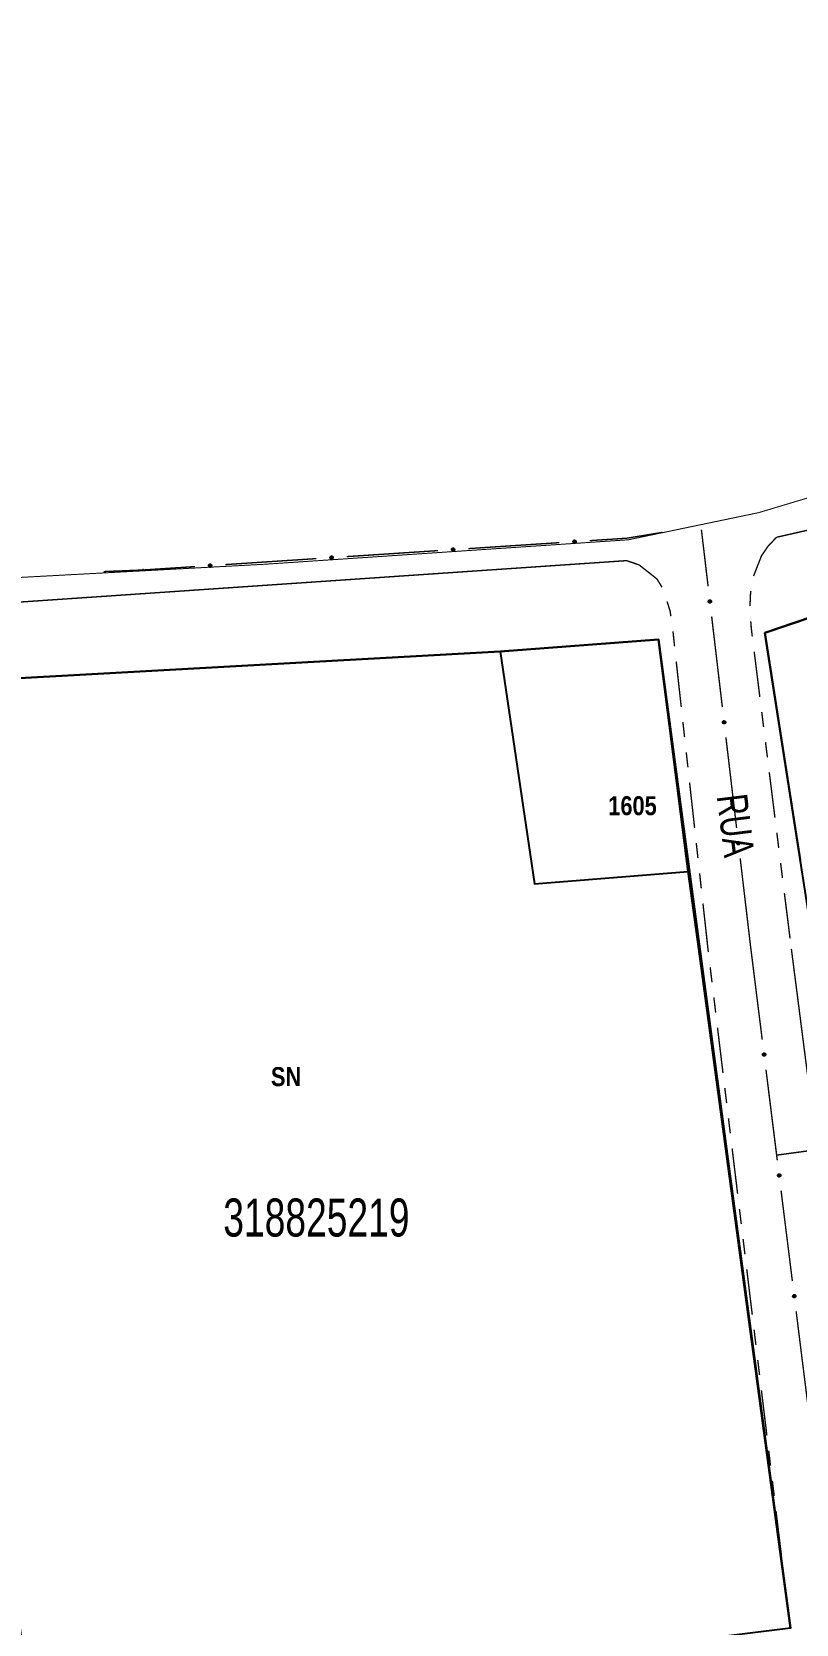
# Model space of a CAD drawing. Extents: x 203591 to 208218, y 4854879 to 4857795.
# Drawn here: x 205259.2 to 205359.6, y 4855934.2 to 4856143.5 of the extents above; entities that cross this region are included whole.
import ezdxf
from ezdxf.enums import TextEntityAlignment as Align

# ---------------------------------------------------------------- set-up
doc = ezdxf.new("R2010")
doc.units = 0
doc.header["$LTSCALE"] = 1.5
doc.header["$MEASUREMENT"] = 0
doc.linetypes.add('PHANTOMX2', pattern=[5, 2.5, -0.5, 0.5, -0.5, 0.5, -0.5])
doc.linetypes.add('TRACO_25', pattern=[8, 3, -1, 1, -1, 1, -1])
for name, color, linetype in [('CD-MALHA-LOTES', 40, 'CONTINUOUS'), ('CD_TXT_QUADRA', 7, 'CONTINUOUS'), ('LM-LIM-SETOR-FISCAL', 7, 'CONTINUOUS'), ('RU-QUADRAS', 210, 'CONTINUOUS'), ('SV-EIXO-ROD-ESTR', 7, 'CONTINUOUS'), ('SV-EIXO-RUA-N-PAV', 6, 'CONTINUOUS'), ('SV-EST-MUNIC-PAV', 20, 'CONTINUOUS'), ('SV-RUA-NAO-PAV-S-GUIA-C-GUIA', 7, 'PHANTOMX2'), ('SV-TXT-RUA-N-PAV-S-GUIA-C-GUIA', 7, 'CONTINUOUS'), ('Th_NmrPorta', 7, 'CONTINUOUS')]:
    doc.layers.add(name, color=color, linetype=linetype)
doc.styles.add('ARIAL', font='ARIAL.TTF')
doc.styles.get("Standard").update_dxf_attribs({"font": 'swisscbo.ttf'})
doc.linetypes.add('Limite', pattern='A,20,-3,[130,ltypeshp.shx,S=6.35,R=0,X=0,Y=0],-3,20', length=46)

msp = doc.modelspace()

# ---------------------------------------------------------------- linework, layer by layer
at = {"layer": 'CD-MALHA-LOTES', "linetype": 'Continuous', "flags": 128}
for points in [[(205365.66, 4856067.98), (205355.48, 4856064.54)], [(205345.42, 4856033.16), (205341.52, 4856063.68), (205320.7, 4856062.09)], [(205355.48, 4856064.54), (205360.13, 4856034.7)], [(205320.7, 4856062.09), (205240.92, 4856057.67)], [(205320.7, 4856062.09), (205325.21, 4856031.57), (205345.42, 4856033.16)], [(205346.79, 4856023), (205345.42, 4856033.16)], [(205358.84, 4855933.7), (205346.79, 4856023)]]:
    msp.add_lwpolyline(points, dxfattribs=at)
at = {"layer": 'LM-LIM-SETOR-FISCAL', "linetype": 'Limite', "ltscale": 0.1, "const_width": 0.13, "flags": 128}
msp.add_lwpolyline([(205796.415, 4856248.315), (205682.51, 4856182.65), (205659.3, 4856170.51), (205621.44, 4856158.01), (205507.35, 4856123.37), (205407.36, 4856092.31), (205394.74, 4856089.5), (205362.25, 4856082.61), (205354.69, 4856080.34), (205337.55, 4856076.77), (205289.87, 4856073.56), (205229.36, 4856070.3), (205219.27, 4856069.56), (205147.92, 4856065.7), (205113.32, 4856064.4), (205090.92, 4856063.16), (205009.9, 4856058.92), (204851.88, 4856050.7), (204687.08, 4856042.13), (204637.14, 4856038.78), (204603.03, 4856036.66), (204553.89, 4856035.32), (204520.66, 4856035.13), (204502.57, 4856037.61), (204484.57, 4856041.23), (204412.67, 4856060.75), (204330.68, 4856083.79), (204299.16, 4856093.11), (204270.41, 4856101.78), (204253.26, 4856107.22), (204244.69, 4856110.17), (204218.41, 4856111.79), (204202.69, 4856112.17), (204189.55, 4856111.98), (204142.89, 4856109.12), (204035.38, 4856102.27), (203993.42, 4856098.93), (203985.94, 4856098.57), (203969, 4856097.51), (203907.01, 4856092.75), (203828.45, 4856087.6), (203806.83, 4856085.89), (203745.43, 4856081.58), (203724.99, 4856080.15), (203677.22, 4856076.56), (203633.71, 4856071.22), (203591.04, 4856063.51), (203660.37, 4856023.03), (203705.27, 4855996.41), (203743.77, 4855973.31), (203818.31, 4855928.72), (203887.09, 4855887.86), (203952.66, 4855848.85), (204025, 4855805.96), (204088.2, 4855766.95), (204107.49, 4855755.62), (204177.8, 4855715.26), (204283.05, 4855651.55), (204316.3, 4855629.3), (204344.05, 4855608.74), (204359.413431, 4855596.133587), (204366.73, 4855590.13), (204395.58, 4855561.78), (204414.87, 4855540.12), (204436.53, 4855514.57), (204458.95, 4855485.04), (204486.36, 4855444.86), (204505.82, 4855416.26), (204534.16, 4855377.59), (204568.85, 4855328.27), (204604.98, 4855276.24), (204637.1, 4855229.79), (204661.77, 4855193.9), (204679.77, 4855167.91), (204703.32, 4855133.45), (204736.81, 4855084.64), (204752.67, 4855062.31), (204783.23, 4855019.37), (204803.12, 4854991.18), (204834.249649, 4854948.199642), (204845.64, 4854959.83), (204876.75, 4854964.71), (204914.35, 4854970.84), (204996.87, 4854983.31), (205090.66, 4854997.71), (205105.98, 4854999.94), (205187.94, 4855012.05), (205245.94, 4855021.11), (205272.68, 4855025.85), (205289.82, 4855028.52), (205353.63, 4855038.1), (205379.87, 4855044.32), (205380.17, 4855053.59), (205399.55, 4855054.95), (205426.54, 4855056.03), (205437.99, 4855056.62), (205499.63, 4855060.67), (205539.31, 4855063.19), (205567.09, 4855064.98), (205582.41, 4855066.09), (205635.91, 4855070), (205692.95, 4855073.42), (205739.37, 4855076.32), (205755.85, 4855076.88), (205779.09, 4855078.91), (205796.39, 4855080.33), (205832.27, 4855082.2), (205855.36, 4855083.58), (205884.96, 4855084.97), (205904.85, 4855085.43), (205945.85, 4855088.06), (205975.45, 4855089.94), (205990.04, 4855090.61), (206010.45, 4855091.62), (206021.42, 4855091.93), (206022.38, 4855094.63), (206023.19, 4855099.07), (206023.73, 4855105.32), (206023.73, 4855114.57), (206023.61, 4855122.77), (206023.73, 4855128.91), (206023.31, 4855148.74), (206059.09, 4855155.08), (206090.43, 4855139.24), (206138.56, 4855111.07), (206178.75, 4855088.19), (206206.79, 4855072.52), (206222.46, 4855062.86), (206230.38, 4855057.64), (206237.19, 4855052.51), (206245.02, 4855046.96), (206277.61, 4855028.92), (206315.11, 4855009.06), (206322.43, 4855004.94), (206334.61, 4854998.15), (206344.05, 4854991.94), (206370.01, 4854978.16), (206377.13, 4854974.52), (206383.62, 4854970.88), (206391.86, 4854965.97), (206400.96, 4854960.99), (206409.67, 4854956.24), (206418.06, 4854951.81), (206428.03, 4854946.58), (206436.74, 4854941.99), (206446.39, 4854936.45), (206454.94, 4854931.86), (206463.33, 4854927.27), (206473.94, 4854921.41), (206483.44, 4854916.66), (206493.49, 4854911.28), (206502.2, 4854906.53), (206509.16, 4854902.73), (206517.55, 4854899.17), (206528.48, 4854896), (206549.69, 4854889.67), (206564.41, 4854883.97), (206567.2, 4854879.08), (206570.83, 4854883.26), (206576.05, 4854891.17), (206582.86, 4854902.57), (206588.24, 4854910.17), (206594.1, 4854919.67), (206601.38, 4854929.09), (206611.99, 4854937.95), (206625.76, 4854949.98), (206640.32, 4854965.18), (206646.34, 4854973.73), (206650.93, 4854980.7), (206656.31, 4854989.4), (206659.8, 4854993.84), (206666.37, 4855000.56), (206674.91, 4855008.32), (206682.51, 4855016.24), (206687.1, 4855021.3), (206689.8, 4855026.21), (206695.97, 4855035.87), (206702.46, 4855046.95), (206709.74, 4855060.01), (206715.44, 4855068.88), (206721.77, 4855075.21), (206727.79, 4855082.65), (206732.22, 4855088.66), (206736.5, 4855097.05), (206739.58, 4855106.79), (206740.85, 4855116.29), (206741.17, 4855125.63), (206741.64, 4855134.02), (206741.17, 4855142.09), (206742.12, 4855150.72), (206742.75, 4855160.06), (206742.43, 4855173.36), (206743.07, 4855183.81), (206745.76, 4855192.36), (206748.45, 4855197.74), (206758.11, 4855205.5), (206768.24, 4855208.82), (206775.2, 4855210.56), (206778.84, 4855212.3), (206783.44, 4855216.26), (206786.6, 4855221.64), (206789.29, 4855225.29), (206792.14, 4855229.4), (206795.63, 4855232.73), (206801.01, 4855234.47), (206808.45, 4855236.21), (206816.52, 4855237.63), (206822.22, 4855240.17), (206827.6, 4855242.54), (206831.4, 4855244.28), (206836.63, 4855244.44), (206839.95, 4855243.97), (206842.19, 4855243.65), (206845.62, 4855240.46), (206849.62, 4855235.99), (206854.58, 4855232.12), (206859.64, 4855229.78), (206864.76, 4855227.39), (206870.2, 4855225.04), (206874.73, 4855222.3), (206878.92, 4855219.29), (206882.98, 4855215.83), (206887.98, 4855212.7), (206893.95, 4855209.85), (206900.29, 4855207.85), (206907.15, 4855206.19), (206913.73, 4855205.04), (206920.81, 4855203.6), (206927.56, 4855201.94), (206933.6, 4855200.48), (206939.89, 4855199.17), (206945.67, 4855197.5), (206951.88, 4855196.77), (206955.646692, 4855197.169441), (206957.306662, 4855197.34315), (206961.862616, 4855199.664984), (206966.527907, 4855198.429918), (206972.051755, 4855197.762708), (206977.408644, 4855196.392723), (206983.226231, 4855195.866614), (206988.517313, 4855195.575902), (206994.381656, 4855194.986132), (206999.439545, 4855194.39722), (207005.614593, 4855193.621657), (207012.363297, 4855193.601324), (207017.572169, 4855195.36525), (207023.03395, 4855199.405412), (207027.732957, 4855202.047994), (207032.274552, 4855204.906141), (207036.833943, 4855207.976499), (207041.709791, 4855210.664404), (207047.645836, 4855212.460922), (207053.627362, 4855214.050921), (207060.025663, 4855216.416757), (207065.622577, 4855219.182648), (207071.297192, 4855222.28006), (207076.000549, 4855226.442043), (207079.81713, 4855231.025691), (207081.103271, 4855236.760794), (207082.59759, 4855241.307754), (207088.023389, 4855243.939561), (207090.578395, 4855249.590665), (207089.808985, 4855256.17649), (207088.296416, 4855261.394437), (207091.682817, 4855264.782116), (207096.437455, 4855266.14688), (207101.10609, 4855269.633922), (207105.023599, 4855274.180832), (207109.741577, 4855275.556417), (207115.560457, 4855275.105675), (207120.834136, 4855274.222138), (207125.843848, 4855273.366924), (207131.736831, 4855271.630579), (207137.125757, 4855270.101991), (207140.28442, 4855270.079902), (207149.515925, 4855272.920652), (207159.750695, 4855279.150512), (207168.205506, 4855287.160332), (207178.440276, 4855293.835183), (207190.455007, 4855299.175063), (207198.909818, 4855306.294903), (207210.479558, 4855312.524764), (207226.054209, 4855320.312089), (207238.95892, 4855331.88183), (207248.7487, 4855350.571411), (207250.973651, 4855379.940753), (207256.758521, 4855404.860194), (207263.433371, 4855423.994765), (207271.888182, 4855446.689256), (207282.567942, 4855472.943668), (207294.805168, 4855494.970674), (207326.84445, 4855524.340016), (207365.558582, 4855558.159258), (207387.072345, 4855586.866424), (207407.157013, 4855615.155159), (207422.962295, 4855638.924947), (207434.532036, 4855666.069339), (207438.091956, 4855689.65381), (207436.311996, 4855734.152813), (207437.646966, 4855776.64936), (207435.867006, 4855804.683732), (207437.201976, 4855838.502973), (207442.986846, 4855862.087445), (207450.106687, 4855888.786846), (207460.341457, 4855908.811397), (207484.893222, 4855935.842551), (207514.888754, 4855951.474025), (207555.868566, 4855955.698748), (207618.394465, 4855944.291996), (207657.684388, 4855935.842551), (207679.230475, 4855930.772883), (207701.081061, 4855927.500978), (207727.335472, 4855933.285849), (207757.594794, 4855943.075629), (207797.198906, 4855948.41551), (207840.362939, 4855943.520619), (207880.857031, 4855931.060899), (207908.46854, 4855922.081144), (207928.081857, 4855916.750273), (207978.978222, 4855907.32502), (207988.919986, 4855905.773418), (208022.363859, 4855902.136547), (208058.853041, 4855901.246567), (208090.002343, 4855903.026527), (208114.955167, 4855908.683361), (208130.682304, 4855913.813432), (208161.847626, 4855928.407512), (208188.891822, 4855948.61949), (208218.286591, 4855981.057933), (208187.445907, 4855991.449903), (208165.321069, 4856010.222493), (208159.224361, 4856022.94), (208156.58974, 4856039.12589), (208148.685879, 4856065.472094), (208141.72335, 4856085.385589), (208131.121743, 4856100.600365), (208114.978287, 4856123.563692), (208106.091421, 4856139.449948), (208093.205298, 4856162.116022), (208084.73682, 4856199.326829), (208076.797221, 4856229.27502), (208073.616124, 4856257.1496), (208067.838157, 4856284.431712), (208065.021572, 4856320.096316), (208063.518292, 4856367.226456), (208062.416051, 4856397.165935), (208051.054374, 4856419.94066), (208041.168955, 4856425.250761), (208034.147983, 4856457.455812), (208021.67975, 4856492.348298), (208031.159526, 4856541.689942), (208020.976111, 4856586.808408), (208019.467809, 4856600.268866), (208028.327718, 4856624.553543), (208027.926294, 4856671.90573), (208026.162133, 4856750.628679), (208030.440265, 4856795.701991), (208034.406877, 4856848.418794), (208036.125381, 4856871.257936), (208022.299519, 4856927.922659), (208010.560024, 4856953.886397), (208008.303255, 4856989.771934), (207999.795743, 4857038.357717), (207992.204293, 4857055.360826), (207973.187812, 4857100.767903), (207964.482023, 4857136.653753), (207955.32649, 4857174.790688), (207947.06, 4857205.66), (207936.24, 4857242.09), (207927.67, 4857273.58), (207918.98, 4857320.37), (207891.61, 4857379.79), (207864.78, 4857442.58), (207832.53, 4857508.13), (207814.62, 4857556.12), (207809.96, 4857575.68), (207785.03, 4857617.04), (207772.89, 4857638.07), (207748.63, 4857685.56), (207726.14, 4857726.05), (207670.54, 4857791.94), (207637.716929, 4857752.579866), (207327.499503, 4857249.046871), (207320.676618, 4857251.493261), (207314.080136, 4857253.877844), (207301.63279, 4857226.347664), (207278.712679, 4857178.433894), (207276.5774, 4857174.787641), (207262.892453, 4857152.57806), (207252.462304, 4857134.399802), (207240.885989, 4857115.917861), (207229.906692, 4857098.269253), (207214.91377, 4857077.033986), (207202.397592, 4857060.643753), (207187.795384, 4857042.763498), (207183.851205, 4857038.068132), (207172.84771, 4857025.964287), (207149.87276, 4857002.228535), (207122.979462, 4856978.24558), (207115.279823, 4856971.792429), (207096.554824, 4856956.721089), (207093.179038, 4856954.256239), (207063.969674, 4856931.265115), (207039.009706, 4856911.05036), (207002.55255, 4856880.952023), (206995.622513, 4856875.427191), (206955.697742, 4856843.197587), (206925.76, 4856819.17), (206889.95, 4856790.29), (206863.87, 4856769.12), (206847.05, 4856755.62), (206812.934473, 4856729.478313), (206791.2, 4856713), (206771.48, 4856697.98), (206751.62, 4856684.07), (206724.81, 4856665.42), (206695.34, 4856644.45), (206670.42, 4856628.03), (206663.08, 4856623.07), (206633.21, 4856602.21), (206600.85, 4856580.16), (206591.4, 4856573.83), (206573.31, 4856561.53), (206563.13, 4856555.38), (206553.22, 4856549.54), (206544.9, 4856545.03), (206536.19, 4856541.04), (206524.84, 4856536.19), (206513.22, 4856531.58), (206498.3, 4856526.31), (206481.81, 4856521.39), (206460.98, 4856515.61), (206436.55, 4856509.25), (206404.85, 4856501.32), (206376.503498, 4856494.172169), (206338.854515, 4856484.264542), (206332.61, 4856481.61), (206321.41, 4856478.45), (206309.98, 4856474.91), (206297.27, 4856470.73), (206283.09, 4856465.93), (206265.98, 4856460.4), (206237.37, 4856450.17), (206227.79, 4856446.64), (206207.64, 4856438.98), (206187.88, 4856431.02), (206170.1, 4856423.58), (206145.59, 4856412.49), (206123.09, 4856402.3), (206095.56, 4856389.84), (206084.72388, 4856385.188271), (206064.4, 4856375.95), (206043.92, 4856366.69), (206002.95, 4856348.23), (205973.98, 4856334.81), (205918.83, 4856309.59), (205889.94, 4856296.39), (205871.28, 4856287.81), (205863.09, 4856283.51), (205834.67, 4856269.04), (205796.415, 4856248.315)], dxfattribs=at)
at = {"layer": 'RU-QUADRAS', "color": 6, "linetype": 'Continuous'}
msp.add_lwpolyline([(205355.48, 4856064.54), (205374.39, 4856070.92), (205403.01, 4856078.26, 0.0099864348), (205412.31, 4856007.71), (205365.41, 4856000.83)], format="xyb", close=True, dxfattribs=at)
msp.add_lwpolyline([(205240.92, 4856057.67), (205320.7, 4856062.09), (205341.52, 4856063.68), (205358.84, 4855933.7), (205259.27, 4855921.38)], close=True, dxfattribs=at)
at = {"layer": 'SV-EIXO-ROD-ESTR', "const_width": 0.18, "flags": 128}
for points in [[(205337.38, 4856076.98), (205341.416363, 4856077.645431)], [(205341.416363, 4856077.645431), (205342.004687, 4856077.742421)], [(205300.550255, 4856074.56019), (205312.524438, 4856075.346926)], [(205316.515832, 4856075.609171), (205328.490014, 4856076.395906)], [(205332.481409, 4856076.658151), (205336.472803, 4856076.920396)], [(205336.472803, 4856076.920396), (205337.38, 4856076.98)], [(205273.76, 4856072.8), (205280.593284, 4856073.248965)], [(205284.584678, 4856073.51121), (205296.558861, 4856074.297945)], [(205268.612215, 4856072.592072), (205273.608141, 4856072.793869)], [(205273.608141, 4856072.793869), (205273.76, 4856072.8)]]:
    msp.add_lwpolyline(points, dxfattribs=at)
at = {"layer": 'SV-EIXO-ROD-ESTR', "flags": 128}
for points in [[(205314.369546, 4856075.578472), (205314.401264, 4856075.615702), (205314.436136, 4856075.641213), (205314.471346, 4856075.654119), (205314.505433, 4856075.657411), (205314.540686, 4856075.656851), (205314.576103, 4856075.648445), (205314.613346, 4856075.630408), (205314.650915, 4856075.598853), (205314.674701, 4856075.561412), (205314.689201, 4856075.527569), (205314.69468, 4856075.492223), (205314.693563, 4856075.457986), (205314.683614, 4856075.421485), (205314.664967, 4856075.383922), (205314.632323, 4856075.346912), (205314.597963, 4856075.322136), (205314.563579, 4856075.310547), (205314.528009, 4856075.305263), (205314.492026, 4856075.306266), (205314.457307, 4856075.314718), (205314.41952, 4856075.333561), (205314.383419, 4856075.366265), (205314.358316, 4856075.400252), (205314.346247, 4856075.434465), (205314.341834, 4856075.469601), (205314.341966, 4856075.504966), (205314.348934, 4856075.54092), (205314.369546, 4856075.578472)], [(205330.335123, 4856076.627452), (205330.36684, 4856076.664682), (205330.401713, 4856076.690193), (205330.436923, 4856076.703099), (205330.47101, 4856076.706391), (205330.506263, 4856076.705831), (205330.54168, 4856076.697425), (205330.578923, 4856076.679388), (205330.616492, 4856076.647833), (205330.640278, 4856076.610392), (205330.654778, 4856076.57655), (205330.660257, 4856076.541203), (205330.659139, 4856076.506966), (205330.649191, 4856076.470465), (205330.630544, 4856076.432902), (205330.5979, 4856076.395892), (205330.56354, 4856076.371116), (205330.529156, 4856076.359527), (205330.493586, 4856076.354244), (205330.457603, 4856076.355247), (205330.422884, 4856076.363699), (205330.385097, 4856076.382542), (205330.348995, 4856076.415245), (205330.323893, 4856076.449233), (205330.311824, 4856076.483445), (205330.307411, 4856076.518581), (205330.307543, 4856076.553946), (205330.314511, 4856076.5899), (205330.335123, 4856076.627452)], [(205282.438393, 4856073.480511), (205282.47011, 4856073.517741), (205282.504983, 4856073.543252), (205282.540192, 4856073.556158), (205282.57428, 4856073.55945), (205282.609532, 4856073.55889), (205282.64495, 4856073.550484), (205282.682192, 4856073.532447), (205282.719762, 4856073.500892), (205282.743548, 4856073.463451), (205282.758048, 4856073.429609), (205282.763527, 4856073.394262), (205282.762409, 4856073.360025), (205282.752461, 4856073.323524), (205282.733813, 4856073.285961), (205282.70117, 4856073.248951), (205282.66681, 4856073.224175), (205282.632426, 4856073.212586), (205282.596856, 4856073.207302), (205282.560873, 4856073.208305), (205282.526154, 4856073.216757), (205282.488367, 4856073.235601), (205282.452265, 4856073.268304), (205282.427163, 4856073.302291), (205282.415094, 4856073.336504), (205282.410681, 4856073.37164), (205282.410813, 4856073.407005), (205282.41778, 4856073.442959), (205282.438393, 4856073.480511)], [(205298.40397, 4856074.529492), (205298.435687, 4856074.566721), (205298.470559, 4856074.592232), (205298.505769, 4856074.605138), (205298.539857, 4856074.60843), (205298.575109, 4856074.60787), (205298.610526, 4856074.599464), (205298.647769, 4856074.581427), (205298.685339, 4856074.549872), (205298.709125, 4856074.512431), (205298.723625, 4856074.478589), (205298.729104, 4856074.443242), (205298.727986, 4856074.409005), (205298.718038, 4856074.372505), (205298.69939, 4856074.334941), (205298.666746, 4856074.297931), (205298.632387, 4856074.273155), (205298.598003, 4856074.261566), (205298.562432, 4856074.256283), (205298.526449, 4856074.257286), (205298.49173, 4856074.265738), (205298.453944, 4856074.284581), (205298.417842, 4856074.317285), (205298.39274, 4856074.351272), (205298.380671, 4856074.385484), (205298.376258, 4856074.420621), (205298.376389, 4856074.455985), (205298.383357, 4856074.491939), (205298.40397, 4856074.529492)]]:
    msp.add_lwpolyline(points, close=True, dxfattribs=at)
for points in [[(205314.341834, 4856075.469601), (205314.689201, 4856075.527569)], [(205314.341966, 4856075.504966), (205314.674701, 4856075.561412)], [(205314.345608, 4856075.488625), (205314.67687, 4856075.545944)], [(205314.346247, 4856075.434465), (205314.69468, 4856075.492223)], [(205314.346662, 4856075.451773), (205314.690358, 4856075.507173)], [(205314.348934, 4856075.54092), (205314.650915, 4856075.598853)], [(205314.350179, 4856075.523112), (205314.658206, 4856075.580271)], [(205314.355795, 4856075.416819), (205314.691143, 4856075.474406)], [(205314.358316, 4856075.400252), (205314.693563, 4856075.457986)], [(205314.360197, 4856075.557957), (205314.628737, 4856075.612522)], [(205314.369546, 4856075.578472), (205314.613346, 4856075.630408)], [(205314.373099, 4856075.382401), (205314.683938, 4856075.438378)], [(205314.383419, 4856075.366265), (205314.683614, 4856075.421485)], [(205314.387647, 4856075.598049), (205314.587373, 4856075.638521)], [(205314.401264, 4856075.615702), (205314.576103, 4856075.648445)], [(205314.405201, 4856075.351691), (205314.671286, 4856075.401993)], [(205314.41952, 4856075.333561), (205314.664967, 4856075.383922)], [(205314.42108, 4856075.63033), (205314.549626, 4856075.651083)], [(205314.436136, 4856075.641213), (205314.540686, 4856075.656851)], [(205314.443753, 4856075.326875), (205314.640934, 4856075.364445)], [(205314.457307, 4856075.314718), (205314.632323, 4856075.346912)], [(205314.478955, 4856075.311411), (205314.608773, 4856075.333615)], [(205314.492026, 4856075.306266), (205314.597963, 4856075.322136)], [(205330.307411, 4856076.518581), (205330.654778, 4856076.57655)], [(205330.307543, 4856076.553946), (205330.640278, 4856076.610392)], [(205330.311184, 4856076.537605), (205330.642447, 4856076.594924)], [(205330.311824, 4856076.483445), (205330.660257, 4856076.541203)], [(205330.312238, 4856076.500753), (205330.655934, 4856076.556154)], [(205330.314511, 4856076.5899), (205330.616492, 4856076.647833)], [(205330.315756, 4856076.572092), (205330.623782, 4856076.629252)], [(205330.321372, 4856076.465799), (205330.65672, 4856076.523386)], [(205330.323893, 4856076.449233), (205330.659139, 4856076.506966)], [(205330.325774, 4856076.606937), (205330.594314, 4856076.661502)], [(205330.335123, 4856076.627452), (205330.578923, 4856076.679388)], [(205330.338676, 4856076.431382), (205330.649515, 4856076.487359)], [(205330.348995, 4856076.415245), (205330.649191, 4856076.470465)], [(205330.353224, 4856076.64703), (205330.552949, 4856076.687501)], [(205330.36684, 4856076.664682), (205330.54168, 4856076.697425)], [(205330.370778, 4856076.400672), (205330.636863, 4856076.450974)], [(205330.385097, 4856076.382542), (205330.630544, 4856076.432902)], [(205330.386657, 4856076.67931), (205330.515202, 4856076.700063)], [(205330.401713, 4856076.690193), (205330.506263, 4856076.705831)], [(205330.40933, 4856076.375856), (205330.606511, 4856076.413425)], [(205330.422884, 4856076.363699), (205330.5979, 4856076.395892)], [(205330.444532, 4856076.360391), (205330.57435, 4856076.382595)], [(205330.457603, 4856076.355247), (205330.56354, 4856076.371116)], [(205282.410681, 4856073.37164), (205282.758048, 4856073.429609)], [(205282.410813, 4856073.407005), (205282.743548, 4856073.463451)], [(205282.414454, 4856073.390664), (205282.745717, 4856073.447983)], [(205282.415094, 4856073.336504), (205282.763527, 4856073.394262)], [(205282.415508, 4856073.353812), (205282.759204, 4856073.409213)], [(205282.41778, 4856073.442959), (205282.719762, 4856073.500892)], [(205282.419026, 4856073.425151), (205282.727052, 4856073.482311)], [(205282.424642, 4856073.318858), (205282.75999, 4856073.376445)], [(205282.427163, 4856073.302291), (205282.762409, 4856073.360025)], [(205282.429043, 4856073.459996), (205282.697584, 4856073.514561)], [(205282.438393, 4856073.480511), (205282.682192, 4856073.532447)], [(205282.441945, 4856073.284441), (205282.752784, 4856073.340418)], [(205282.452265, 4856073.268304), (205282.752461, 4856073.323524)], [(205282.456494, 4856073.500088), (205282.656219, 4856073.54056)], [(205282.47011, 4856073.517741), (205282.64495, 4856073.550484)], [(205282.474047, 4856073.253731), (205282.740133, 4856073.304032)], [(205282.488367, 4856073.235601), (205282.733813, 4856073.285961)], [(205282.489927, 4856073.532369), (205282.618472, 4856073.553122)], [(205282.504983, 4856073.543252), (205282.609532, 4856073.55889)], [(205282.512599, 4856073.228914), (205282.709781, 4856073.266484)], [(205282.526154, 4856073.216757), (205282.70117, 4856073.248951)], [(205282.547802, 4856073.21345), (205282.67762, 4856073.235654)], [(205282.560873, 4856073.208305), (205282.66681, 4856073.224175)], [(205298.376258, 4856074.420621), (205298.723625, 4856074.478589)], [(205298.376389, 4856074.455985), (205298.709125, 4856074.512431)], [(205298.380031, 4856074.439644), (205298.711294, 4856074.496963)], [(205298.380671, 4856074.385484), (205298.729104, 4856074.443242)], [(205298.381085, 4856074.402792), (205298.724781, 4856074.458193)], [(205298.383357, 4856074.491939), (205298.685339, 4856074.549872)], [(205298.384602, 4856074.474131), (205298.692629, 4856074.531291)], [(205298.390219, 4856074.367838), (205298.725566, 4856074.425425)], [(205298.39274, 4856074.351272), (205298.727986, 4856074.409005)], [(205298.39462, 4856074.508976), (205298.663161, 4856074.563542)], [(205298.40397, 4856074.529492), (205298.647769, 4856074.581427)], [(205298.407522, 4856074.333421), (205298.718361, 4856074.389398)], [(205298.417842, 4856074.317285), (205298.718038, 4856074.372505)], [(205298.42207, 4856074.549069), (205298.621796, 4856074.58954)], [(205298.435687, 4856074.566721), (205298.610526, 4856074.599464)], [(205298.439624, 4856074.302711), (205298.70571, 4856074.353013)], [(205298.453944, 4856074.284581), (205298.69939, 4856074.334941)], [(205298.455503, 4856074.58135), (205298.584049, 4856074.602103)], [(205298.470559, 4856074.592232), (205298.575109, 4856074.60787)], [(205298.478176, 4856074.277895), (205298.675357, 4856074.315464)], [(205298.49173, 4856074.265738), (205298.666746, 4856074.297931)], [(205298.513379, 4856074.262431), (205298.643196, 4856074.284635)], [(205298.526449, 4856074.257286), (205298.632387, 4856074.273155)]]:
    msp.add_lwpolyline(points, dxfattribs=at)
at = {"layer": 'SV-EIXO-RUA-N-PAV', "const_width": 0.18, "flags": 128}
for points in [[(205347.206635, 4856077.611269), (205347.148582, 4856078.103396)], [(205348.0267, 4856070.659471), (205347.206635, 4856077.611269)], [(205273.746594, 4856072.95238), (205273.76, 4856072.8)], [(205349.901133, 4856054.769648), (205348.495308, 4856066.687015)], [(205351.775567, 4856038.879824), (205350.369741, 4856050.797192)], [(205353.65, 4856022.99), (205352.244175, 4856034.907368)], [(205353.65, 4856022.99), (205355.13755, 4856011.082557)], [(205355.6334, 4856007.11341), (205357.12095, 4855995.205967)], [(205357.04, 4855995.89), (205368.93214, 4855997.495307)], [(205357.6168, 4855991.236819), (205359.10435, 4855979.329376)], [(205359.6002, 4855975.360229), (205361.08775, 4855963.452786)]]:
    msp.add_lwpolyline(points, dxfattribs=at)
at = {"layer": 'SV-EIXO-RUA-N-PAV', "flags": 128}
for points in [[(205348.168514, 4856068.517656), (205348.129692, 4856068.547403), (205348.102409, 4856068.580907), (205348.087696, 4856068.615401), (205348.082643, 4856068.649272), (205348.081377, 4856068.684507), (205348.087937, 4856068.720312), (205348.104022, 4856068.758439), (205348.133588, 4856068.797592), (205348.169747, 4856068.823285), (205348.202793, 4856068.839518), (205348.237809, 4856068.846821), (205348.272058, 4856068.847478), (205348.309025, 4856068.839433), (205348.347503, 4856068.822756), (205348.386154, 4856068.792073), (205348.412676, 4856068.759042), (205348.426031, 4856068.725305), (205348.433149, 4856068.690056), (205348.434011, 4856068.654069), (205348.427368, 4856068.618959), (205348.410508, 4856068.580247), (205348.379718, 4856068.5425), (205348.347076, 4856068.515671), (205348.313535, 4856068.501847), (205348.278674, 4856068.49562), (205348.24335, 4856068.49392), (205348.207083, 4856068.499016), (205348.168514, 4856068.517656)], [(205350.042947, 4856052.627832), (205350.004125, 4856052.657579), (205349.976842, 4856052.691083), (205349.96213, 4856052.725577), (205349.957077, 4856052.759449), (205349.95581, 4856052.794683), (205349.962371, 4856052.830488), (205349.978455, 4856052.868615), (205350.008022, 4856052.907768), (205350.044181, 4856052.933461), (205350.077226, 4856052.949694), (205350.112242, 4856052.956997), (205350.146491, 4856052.957654), (205350.183458, 4856052.949609), (205350.221937, 4856052.932932), (205350.260587, 4856052.902249), (205350.28711, 4856052.869219), (205350.300464, 4856052.835481), (205350.307583, 4856052.800232), (205350.308444, 4856052.764245), (205350.301802, 4856052.729135), (205350.284941, 4856052.690423), (205350.254151, 4856052.652676), (205350.221509, 4856052.625848), (205350.187968, 4856052.612023), (205350.153107, 4856052.605796), (205350.117783, 4856052.604096), (205350.081517, 4856052.609192), (205350.042947, 4856052.627832)], [(205351.917381, 4856036.738008), (205351.878558, 4856036.767755), (205351.851275, 4856036.80126), (205351.836563, 4856036.835754), (205351.83151, 4856036.869625), (205351.830244, 4856036.904859), (205351.836804, 4856036.940664), (205351.852888, 4856036.978791), (205351.882455, 4856037.017945), (205351.918614, 4856037.043638), (205351.95166, 4856037.059871), (205351.986676, 4856037.067173), (205352.020924, 4856037.06783), (205352.057891, 4856037.059785), (205352.09637, 4856037.043108), (205352.135021, 4856037.012425), (205352.161543, 4856036.979395), (205352.174898, 4856036.945657), (205352.182016, 4856036.910408), (205352.182878, 4856036.874421), (205352.176235, 4856036.839311), (205352.159374, 4856036.8006), (205352.128585, 4856036.762853), (205352.095943, 4856036.736024), (205352.062401, 4856036.722199), (205352.027541, 4856036.715972), (205351.992217, 4856036.714272), (205351.95595, 4856036.719369), (205351.917381, 4856036.738008)], [(205355.476895, 4856009.254202), (205355.515921, 4856009.224722), (205355.543433, 4856009.191405), (205355.558382, 4856009.157013), (205355.563667, 4856009.123177), (205355.565175, 4856009.087953), (205355.55886, 4856009.052103), (205355.543038, 4856009.013867), (205355.513741, 4856008.974512), (205355.477759, 4856008.948571), (205355.444825, 4856008.932112), (205355.40986, 4856008.924569), (205355.375617, 4856008.923677), (205355.338596, 4856008.931468), (205355.300003, 4856008.947881), (205355.261143, 4856008.978298), (205355.234395, 4856009.011146), (205355.220809, 4856009.044791), (205355.213449, 4856009.07999), (205355.21234, 4856009.11597), (205355.218742, 4856009.151125), (205355.235337, 4856009.189952), (205355.265867, 4856009.227909), (205355.298324, 4856009.254961), (205355.33177, 4856009.269016), (205355.366587, 4856009.275481), (205355.401898, 4856009.277424), (205355.438199, 4856009.272576), (205355.476895, 4856009.254202)], [(205357.460295, 4855993.377611), (205357.499321, 4855993.348131), (205357.526833, 4855993.314815), (205357.541782, 4855993.280423), (205357.547067, 4855993.246587), (205357.548575, 4855993.211362), (205357.54226, 4855993.175513), (205357.526438, 4855993.137277), (205357.497141, 4855993.097921), (205357.461159, 4855993.071981), (205357.428225, 4855993.055521), (205357.39326, 4855993.047979), (205357.359017, 4855993.047087), (205357.321995, 4855993.054878), (205357.283403, 4855993.07129), (205357.244543, 4855993.101708), (205357.217795, 4855993.134555), (205357.204209, 4855993.168201), (205357.196849, 4855993.2034), (205357.19574, 4855993.23938), (205357.202142, 4855993.274535), (205357.218737, 4855993.313361), (205357.249267, 4855993.351319), (205357.281724, 4855993.378371), (205357.31517, 4855993.392425), (205357.349987, 4855993.398891), (205357.385298, 4855993.400833), (205357.421599, 4855993.395986), (205357.460295, 4855993.377611)], [(205359.443695, 4855977.501021), (205359.482721, 4855977.471541), (205359.510233, 4855977.438224), (205359.525181, 4855977.403832), (205359.530467, 4855977.369996), (205359.531975, 4855977.334772), (205359.52566, 4855977.298922), (205359.509838, 4855977.260686), (205359.48054, 4855977.221331), (205359.444559, 4855977.19539), (205359.411625, 4855977.178931), (205359.37666, 4855977.171388), (205359.342417, 4855977.170496), (205359.305395, 4855977.178287), (205359.266803, 4855977.1947), (205359.227943, 4855977.225117), (205359.201195, 4855977.257965), (205359.187609, 4855977.29161), (205359.180249, 4855977.326809), (205359.17914, 4855977.362789), (205359.185542, 4855977.397944), (205359.202137, 4855977.436771), (205359.232667, 4855977.474728), (205359.265124, 4855977.50178), (205359.298569, 4855977.515835), (205359.333386, 4855977.522301), (205359.368698, 4855977.524243), (205359.404999, 4855977.519395), (205359.443695, 4855977.501021)]]:
    msp.add_lwpolyline(points, close=True, dxfattribs=at)
for points in [[(205348.102409, 4856068.580907), (205348.081377, 4856068.684507)], [(205348.114056, 4856068.566435), (205348.086674, 4856068.693733)], [(205348.129692, 4856068.547403), (205348.087937, 4856068.720312)], [(205348.148026, 4856068.534719), (205348.097264, 4856068.73208)], [(205348.168514, 4856068.517656), (205348.104022, 4856068.758439)], [(205348.189486, 4856068.509382), (205348.121086, 4856068.774736)], [(205348.207083, 4856068.499016), (205348.133588, 4856068.797592)], [(205348.224803, 4856068.501182), (205348.151767, 4856068.805835)], [(205348.24335, 4856068.49392), (205348.169747, 4856068.823285)], [(205348.25948, 4856068.498403), (205348.185082, 4856068.826252)], [(205348.278674, 4856068.49562), (205348.202793, 4856068.839518)], [(205348.296228, 4856068.501364), (205348.223102, 4856068.841729)], [(205348.313535, 4856068.501847), (205348.237809, 4856068.846821)], [(205348.330662, 4856068.512296), (205348.255785, 4856068.844211)], [(205348.347076, 4856068.515671), (205348.272058, 4856068.847478)], [(205348.364137, 4856068.531358), (205348.292137, 4856068.838881)], [(205348.379718, 4856068.5425), (205348.309025, 4856068.839433)], [(205348.393144, 4856068.565008), (205348.329129, 4856068.828131)], [(205348.410508, 4856068.580247), (205348.347503, 4856068.822756)], [(205348.41593, 4856068.604793), (205348.368199, 4856068.799764)], [(205348.427368, 4856068.618959), (205348.386154, 4856068.792073)], [(205348.42955, 4856068.64075), (205348.400653, 4856068.769243)], [(205348.434011, 4856068.654069), (205348.412676, 4856068.759042)], [(205349.976842, 4856052.691083), (205349.95581, 4856052.794683)], [(205349.98849, 4856052.676611), (205349.961107, 4856052.803909)], [(205350.004125, 4856052.657579), (205349.962371, 4856052.830488)], [(205350.022459, 4856052.644895), (205349.971698, 4856052.842256)], [(205350.042947, 4856052.627832), (205349.978455, 4856052.868615)], [(205350.063919, 4856052.619558), (205349.995519, 4856052.884912)], [(205350.081517, 4856052.609192), (205350.008022, 4856052.907768)], [(205350.099236, 4856052.611358), (205350.0262, 4856052.916011)], [(205350.117783, 4856052.604096), (205350.044181, 4856052.933461)], [(205350.133914, 4856052.608579), (205350.059515, 4856052.936429)], [(205350.153107, 4856052.605796), (205350.077226, 4856052.949694)], [(205350.170662, 4856052.61154), (205350.097535, 4856052.951906)], [(205350.187968, 4856052.612023), (205350.112242, 4856052.956997)], [(205350.205096, 4856052.622472), (205350.130218, 4856052.954387)], [(205350.221509, 4856052.625848), (205350.146491, 4856052.957654)], [(205350.238571, 4856052.641535), (205350.16657, 4856052.949057)], [(205350.254151, 4856052.652676), (205350.183458, 4856052.949609)], [(205350.267577, 4856052.675184), (205350.203562, 4856052.938307)], [(205350.284941, 4856052.690423), (205350.221937, 4856052.932932)], [(205350.290363, 4856052.714969), (205350.242632, 4856052.90994)], [(205350.301802, 4856052.729135), (205350.260587, 4856052.902249)], [(205350.303984, 4856052.750926), (205350.275086, 4856052.879419)], [(205350.308444, 4856052.764245), (205350.28711, 4856052.869219)], [(205351.851275, 4856036.80126), (205351.830244, 4856036.904859)], [(205351.862923, 4856036.786787), (205351.835541, 4856036.914086)], [(205351.878558, 4856036.767755), (205351.836804, 4856036.940664)], [(205351.896892, 4856036.755071), (205351.846131, 4856036.952433)], [(205351.917381, 4856036.738008), (205351.852888, 4856036.978791)], [(205351.938353, 4856036.729734), (205351.869953, 4856036.995088)], [(205351.95595, 4856036.719369), (205351.882455, 4856037.017945)], [(205351.97367, 4856036.721534), (205351.900634, 4856037.026187)], [(205351.992217, 4856036.714272), (205351.918614, 4856037.043638)], [(205352.008347, 4856036.718755), (205351.933949, 4856037.046605)], [(205352.027541, 4856036.715972), (205351.95166, 4856037.059871)], [(205352.045095, 4856036.721716), (205351.971969, 4856037.062082)], [(205352.062401, 4856036.722199), (205351.986676, 4856037.067173)], [(205352.079529, 4856036.732648), (205352.004652, 4856037.064563)], [(205352.095943, 4856036.736024), (205352.020924, 4856037.06783)], [(205352.113004, 4856036.751711), (205352.041004, 4856037.059234)], [(205352.128585, 4856036.762853), (205352.057891, 4856037.059785)], [(205352.14201, 4856036.78536), (205352.077996, 4856037.048483)], [(205352.159374, 4856036.8006), (205352.09637, 4856037.043108)], [(205352.164797, 4856036.825146), (205352.117065, 4856037.020117)], [(205352.176235, 4856036.839311), (205352.135021, 4856037.012425)], [(205352.178417, 4856036.861102), (205352.14952, 4856036.989596)], [(205352.182878, 4856036.874421), (205352.161543, 4856036.979395)], [(205355.21234, 4856009.11597), (205355.234395, 4856009.011146)], [(205355.21671, 4856009.12932), (205355.246488, 4856009.001028)], [(205355.218742, 4856009.151125), (205355.261143, 4856008.978298)], [(205355.230083, 4856009.165369), (205355.279151, 4856008.97073)], [(205355.235337, 4856009.189952), (205355.300003, 4856008.947881)], [(205355.252596, 4856009.20531), (205355.318414, 4856008.942632)], [(205355.265867, 4856009.227909), (205355.338596, 4856008.931468)], [(205355.281371, 4856009.239157), (205355.355479, 4856008.932136)], [(205355.298324, 4856009.254961), (205355.375617, 4856008.923677)], [(205355.314714, 4856009.258449), (205355.391867, 4856008.927056)], [(205355.33177, 4856009.269016), (205355.40986, 4856008.924569)], [(205355.349072, 4856009.269617), (205355.424532, 4856008.929761)], [(205355.366587, 4856009.275481), (205355.444825, 4856008.932112)], [(205355.385799, 4856009.27283), (205355.462445, 4856008.945499)], [(205355.401898, 4856009.277424), (205355.477759, 4856008.948571)], [(205355.420495, 4856009.270289), (205355.495619, 4856008.966145)], [(205355.438199, 4856009.272576), (205355.513741, 4856008.974512)], [(205355.455867, 4856009.262332), (205355.526086, 4856008.997453)], [(205355.476895, 4856009.254202), (205355.543038, 4856009.013867)], [(205355.4975, 4856009.23728), (205355.549614, 4856009.040271)], [(205355.515921, 4856009.224722), (205355.55886, 4856009.052103)], [(205355.531686, 4856009.205797), (205355.559941, 4856009.07869)], [(205355.543433, 4856009.191405), (205355.565175, 4856009.087953)], [(205357.19574, 4855993.23938), (205357.217795, 4855993.134555)], [(205357.20011, 4855993.25273), (205357.229888, 4855993.124437)], [(205357.202142, 4855993.274535), (205357.244543, 4855993.101708)], [(205357.213483, 4855993.288779), (205357.262551, 4855993.09414)], [(205357.218737, 4855993.313361), (205357.283403, 4855993.07129)], [(205357.235996, 4855993.328719), (205357.301814, 4855993.066041)], [(205357.249267, 4855993.351319), (205357.321995, 4855993.054878)], [(205357.26477, 4855993.362567), (205357.338879, 4855993.055545)], [(205357.281724, 4855993.378371), (205357.359017, 4855993.047087)], [(205357.298114, 4855993.381859), (205357.375267, 4855993.050465)], [(205357.31517, 4855993.392425), (205357.39326, 4855993.047979)], [(205357.332472, 4855993.393027), (205357.407932, 4855993.053171)], [(205357.349987, 4855993.398891), (205357.428225, 4855993.055521)], [(205357.369199, 4855993.39624), (205357.445845, 4855993.068908)], [(205357.385298, 4855993.400833), (205357.461159, 4855993.071981)], [(205357.403895, 4855993.393699), (205357.479019, 4855993.089554)], [(205357.421599, 4855993.395986), (205357.497141, 4855993.097921)], [(205357.439267, 4855993.385741), (205357.509486, 4855993.120863)], [(205357.460295, 4855993.377611), (205357.526438, 4855993.137277)], [(205357.4809, 4855993.36069), (205357.533014, 4855993.163681)], [(205357.499321, 4855993.348131), (205357.54226, 4855993.175513)], [(205357.515086, 4855993.329207), (205357.543341, 4855993.202099)], [(205357.526833, 4855993.314815), (205357.548575, 4855993.211362)], [(205359.17914, 4855977.362789), (205359.201195, 4855977.257965)], [(205359.18351, 4855977.376139), (205359.213288, 4855977.247847)], [(205359.185542, 4855977.397944), (205359.227943, 4855977.225117)], [(205359.196883, 4855977.412188), (205359.245951, 4855977.217549)], [(205359.202137, 4855977.436771), (205359.266803, 4855977.1947)], [(205359.219396, 4855977.452129), (205359.285214, 4855977.189451)], [(205359.232667, 4855977.474728), (205359.305395, 4855977.178287)], [(205359.24817, 4855977.485977), (205359.322279, 4855977.178955)], [(205359.265124, 4855977.50178), (205359.342417, 4855977.170496)], [(205359.281514, 4855977.505268), (205359.358667, 4855977.173875)], [(205359.298569, 4855977.515835), (205359.37666, 4855977.171388)], [(205359.315872, 4855977.516436), (205359.391332, 4855977.17658)], [(205359.333386, 4855977.522301), (205359.411625, 4855977.178931)], [(205359.352599, 4855977.519649), (205359.429245, 4855977.192318)], [(205359.368698, 4855977.524243), (205359.444559, 4855977.19539)], [(205359.387295, 4855977.517108), (205359.462419, 4855977.212964)], [(205359.404999, 4855977.519395), (205359.48054, 4855977.221331)], [(205359.422667, 4855977.509151), (205359.492886, 4855977.244272)], [(205359.443695, 4855977.501021), (205359.509838, 4855977.260686)], [(205359.4643, 4855977.484099), (205359.516414, 4855977.28709)], [(205359.482721, 4855977.471541), (205359.52566, 4855977.298922)], [(205359.498486, 4855977.452616), (205359.526741, 4855977.325509)], [(205359.510233, 4855977.438224), (205359.531975, 4855977.334772)]]:
    msp.add_lwpolyline(points, dxfattribs=at)
at = {"layer": 'SV-EST-MUNIC-PAV', "const_width": 0.18, "flags": 128}
msp.add_lwpolyline([(205398.74, 4856086.57), (205357.02, 4856077.1)], dxfattribs=at)
at = {"layer": 'SV-EST-MUNIC-PAV', "linetype": 'Continuous', "const_width": 0.18, "flags": 128}
msp.add_lwpolyline([(205337.32, 4856074.03), (205243.18, 4856067.6)], dxfattribs=at)
at = {"layer": 'SV-RUA-NAO-PAV-S-GUIA-C-GUIA', "const_width": 0.18, "flags": 128}
for points in [[(205355.907043, 4856075.923613), (205355.129845, 4856074.782591)], [(205356.332749, 4856076.37358), (205355.907043, 4856075.923613)], [(205357.02, 4856077.1), (205356.332749, 4856076.37358)], [(205337.32, 4856074.03), (205337.3201, 4856074.0301)], [(205338.257759, 4856073.70887), (205337.32, 4856074.03)], [(205338.972111, 4856073.464243), (205338.257759, 4856073.70887)], [(205339.164061, 4856073.312117), (205338.972111, 4856073.464243)], [(205341.31366, 4856071.608492), (205339.164061, 4856073.312117)], [(205355.042425, 4856074.654247), (205353.999481, 4856072.007616)], [(205355.129845, 4856074.782591), (205355.042425, 4856074.654247)], [(205341.447246, 4856071.388739), (205341.31366, 4856071.608492)], [(205341.966692, 4856070.534235), (205341.447246, 4856071.388739)], [(205353.574064, 4856069.044919), (205353.537484, 4856068.251804)], [(205353.606772, 4856069.7541), (205353.574064, 4856069.044919)], [(205353.653393, 4856070.040394), (205353.606772, 4856069.7541)], [(205343.030008, 4856067.406145), (205342.640695, 4856068.660725)], [(205343.139266, 4856066.728492), (205343.030008, 4856067.406145)], [(205353.537484, 4856068.251804), (205353.542792, 4856068.045831)], [(205343.451479, 4856064.362726), (205343.406898, 4856064.746964)], [(205353.632029, 4856066.048498), (205353.698139, 4856065.227733)], [(205353.698139, 4856065.227733), (205353.71821, 4856065.052301)], [(205353.71821, 4856065.052301), (205353.81, 4856064.25)], [(205343.515385, 4856063.752881), (205343.451479, 4856064.362726)], [(205343.61, 4856062.85), (205343.515385, 4856063.752881)], [(205343.620116, 4856062.758382), (205343.61, 4856062.85)], [(205353.81, 4856064.25), (205353.83389, 4856064.059023)], [(205344.498093, 4856054.806705), (205343.83961, 4856060.770463)], [(205354.082137, 4856062.074489), (205354.826878, 4856056.120888)], [(205344.937081, 4856050.830867), (205344.717587, 4856052.818786)], [(205355.075125, 4856054.136355), (205355.323372, 4856052.151821)], [(205355.571619, 4856050.167288), (205355.819866, 4856048.182754)], [(205345.37607, 4856046.855029), (205345.156575, 4856048.842948)], [(205356.068113, 4856046.198221), (205356.812855, 4856040.24462)], [(205346.254046, 4856038.903353), (205345.595564, 4856044.86711)], [(205357.061102, 4856038.260087), (205357.309349, 4856036.275553)], [(205346.693035, 4856034.927515), (205346.473541, 4856036.915434)], [(205357.557596, 4856034.291019), (205357.805843, 4856032.306486)], [(205347.132023, 4856030.951676), (205346.912529, 4856032.939595)], [(205358.05409, 4856030.321952), (205358.798832, 4856024.368352)], [(205348.01, 4856023), (205347.351517, 4856028.963757)], [(205348.061356, 4856022.57572), (205348.01, 4856023)], [(205348.542016, 4856018.604704), (205348.301686, 4856020.590212)], [(205349.022676, 4856014.633688), (205348.782346, 4856016.619196)], [(205349.983996, 4856006.691657), (205349.263006, 4856012.64818)], [(205350.464656, 4856002.720641), (205350.224326, 4856004.706149)], [(205350.945316, 4855998.749625), (205350.704986, 4856000.735133)], [(205351.906636, 4855990.807594), (205351.185646, 4855996.764117)], [(205352.387296, 4855986.836578), (205352.146966, 4855988.822086)], [(205352.867956, 4855982.865562), (205352.627626, 4855984.85107)], [(205353.829276, 4855974.923531), (205353.108286, 4855980.880054)], [(205354.309936, 4855970.952515), (205354.069606, 4855972.938023)], [(205354.790596, 4855966.981499), (205354.550266, 4855968.967007)], [(205355.751916, 4855959.039468), (205355.030926, 4855964.995991)], [(205356.232576, 4855955.068452), (205355.992246, 4855957.05396)], [(205356.713236, 4855951.097436), (205356.472906, 4855953.082944)], [(205357.07, 4855948.15), (205356.953566, 4855949.111929)], [(205357.073767, 4855948.119179), (205357.07, 4855948.15)], [(205357.680329, 4855943.156107), (205357.073767, 4855948.119179)], [(205358.165579, 4855939.18565), (205357.922954, 4855941.170878)], [(205358.650829, 4855935.215192), (205358.408204, 4855937.200421)]]:
    msp.add_lwpolyline(points, dxfattribs=at)
at = {"layer": 'SV-RUA-NAO-PAV-S-GUIA-C-GUIA', "linetype": 'TRACO_25', "const_width": 0.18, "flags": 128}
msp.add_lwpolyline([(205412.3, 4856023), (205414.59, 4856005.68), (205362.11, 4855998.59), (205358.97, 4856023)], dxfattribs=at)

# ---------------------------------------------------------------- texts
at = {"layer": 'CD_TXT_QUADRA', "style": 'ARIAL', "width": 0.7}
msp.add_text('318825219', height=5, dxfattribs=at).set_placement((205284.32, 4855985.19))
at = {"layer": 'SV-TXT-RUA-N-PAV-S-GUIA-C-GUIA', "style": 'ARIAL', "width": 0.7}
msp.add_text('RUA', height=4, rotation=277, dxfattribs=at).set_placement((205349.157185, 4856043.084193, 13.97))
at = {"layer": 'Th_NmrPorta', "color": 1}
for s, p in [('1605', (205334.911325, 4856041.819885)), ('SN', (205290.580366, 4856006.209086))]:
    msp.add_text(s, height=2.5, dxfattribs=at).set_placement(p, align=Align.MIDDLE_LEFT)

doc.saveas('drawing.dxf')
